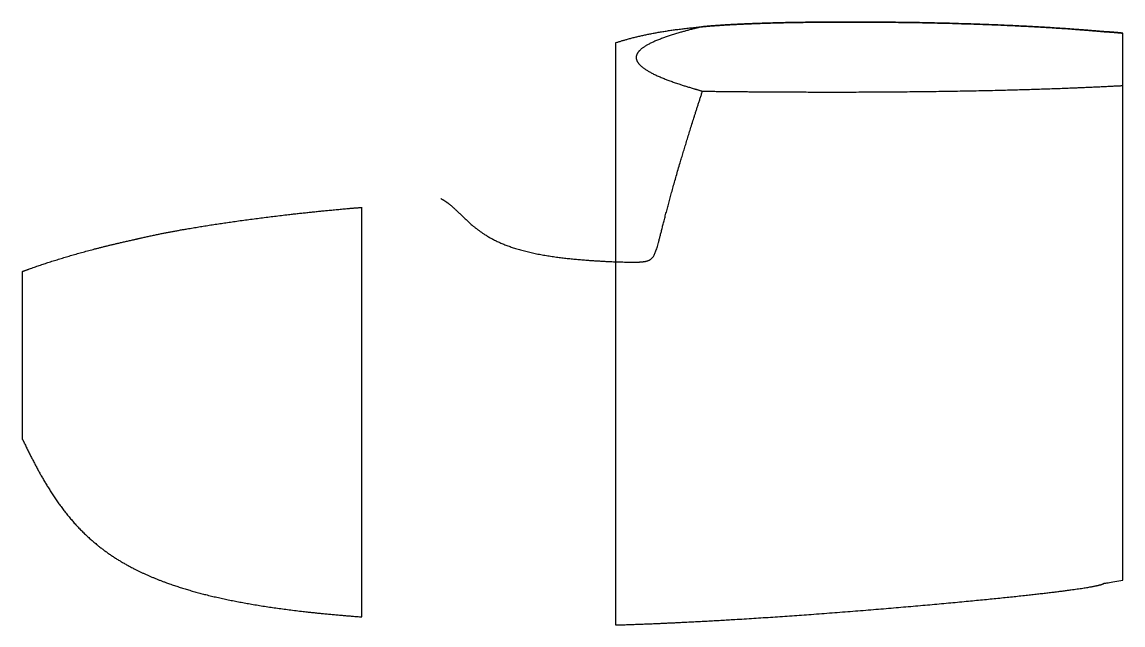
# Model space of a CAD drawing. Header units: inches. Extents: x -32 to 72, y -25 to 32.
import ezdxf

# ---------------------------------------------------------------- set-up
doc = ezdxf.new("R2010")
doc.units = ezdxf.units.IN
doc.layers.get('0').update_dxf_attribs({"linetype": 'CONTINUOUS'})

msp = doc.modelspace()

# ---------------------------------------------------------------- linework, layer by layer
for p, q in [((72, -20.65), (72, 31.08)), ((72, 26.12), (72, 31.08)), ((24, 30.17), (24, -24.91)), ((0, -24.15), (0, 14.6)), ((-32.15, 8.52), (-32.15, -7.26)), ((72, -20.67), (72, -20.65)), ((70.2, -20.97), (70.2, -20.97))]:
    msp.add_line(p, q)
for points, degree, knots in [([(24, 30.17), (25.22, 30.57), (26.74, 30.96), (28.35, 31.26), (30.07, 31.49), (31.92, 31.66), (32.22, 31.69)], 5, [-0.77469264, -0.77469264, -0.77469264, -0.77469264, -0.77469264, -0.77469264, -0.7, -0.68576845, -0.68576845, -0.68576845, -0.68576845, -0.68576845, -0.68576845]), ([(32.22, 31.69), (34.02, 31.85), (38.16, 32.09), (45.24, 32.19), (53.67, 32.16), (62.06, 31.83), (67.6, 31.45), (70.2, 31.22)], 5, [-0.6857684, -0.6857684, -0.6857684, -0.6857684, -0.6857684, -0.6857684, -0.6, -0.5, -0.4070441, -0.4070441, -0.4070441, -0.4070441, -0.4070441, -0.4070441]), ([(70.2, 31.22), (67.6, 31.45), (62.06, 31.83), (53.67, 32.16), (45.24, 32.19), (38.16, 32.09), (34.02, 31.85), (32.22, 31.69)], 5, [0.4070441, 0.4070441, 0.4070441, 0.4070441, 0.4070441, 0.4070441, 0.5, 0.6, 0.6857684, 0.6857684, 0.6857684, 0.6857684, 0.6857684, 0.6857684]), ([(32.22, 25.59), (34.38, 25.56), (38.72, 25.52), (45.31, 25.48), (53.14, 25.52), (61.19, 25.67), (67.12, 25.88), (70.76, 26.06), (72, 26.12)], 5, [0, 0, 0, 0, 0, 0, 0.2, 0.4, 0.6, 0.7015477, 0.7015477, 0.7015477, 0.7015477, 0.7015477, 0.7015477]), ([(32.22, 25.59), (34.38, 25.56), (38.72, 25.52), (45.31, 25.48), (53.14, 25.52), (61.19, 25.67), (67.12, 25.88), (70.76, 26.06), (72, 26.12)], 5, [0, 0, 0, 0, 0, 0, 0.2, 0.4, 0.6, 0.7015477, 0.7015477, 0.7015477, 0.7015477, 0.7015477, 0.7015477]), ([(-21.6, 11.54), (-20.76, 11.74), (-19, 12.13), (-16.08, 12.68), (-11.73, 13.35), (-6.93, 13.94), (-3.48, 14.3), (-1.31, 14.49), (-0.2, 14.58), (0, 14.6)], 5, [0, 0, 0, 0, 0, 0, 0.1, 0.2, 0.3, 0.4, 0.4228119, 0.4228119, 0.4228119, 0.4228119, 0.4228119, 0.4228119]), ([(-32.15, 8.52), (-31.39, 8.8), (-29.44, 9.49), (-27.39, 10.12), (-25.25, 10.7), (-23, 11.23), (-21.6, 11.54)], 5, [0.0776492, 0.0776492, 0.0776492, 0.0776492, 0.0776492, 0.0776492, 0.2, 0.3867712, 0.3867712, 0.3867712, 0.3867712, 0.3867712, 0.3867712]), ([(-32.15, -7.26), (-31.88, -7.83), (-31.1, -9.42), (-29.6, -12.32), (-27.64, -15.26), (-25.11, -17.52), (-22.85, -18.92), (-21.63, -19.55), (-21.6, -19.57)], 5, [0.1406683, 0.1406683, 0.1406683, 0.1406683, 0.1406683, 0.1406683, 0.2, 0.3, 0.4, 0.4027624, 0.4027624, 0.4027624, 0.4027624, 0.4027624, 0.4027624]), ([(-21.6, -19.57), (-20.44, -20.16), (-17.97, -21.23), (-14.03, -22.4), (-9.63, -23.2), (-4.85, -23.75), (-1.56, -24.03), (0, -24.15)], 5, [0.4027624, 0.4027624, 0.4027624, 0.4027624, 0.4027624, 0.4027624, 0.5, 0.6, 0.6868789, 0.6868789, 0.6868789, 0.6868789, 0.6868789, 0.6868789]), ([(70.2, -20.97), (70.29, -20.96), (70.43, -20.94), (70.77, -20.88), (70.99, -20.84), (71.47, -20.76), (71.73, -20.71), (72, -20.67)], 3, [0, 0, 0, 0, 2.111355, 2.111355, 4.523801, 4.523801, 6.99888, 6.99888, 6.99888, 6.99888]), ([(24, -24.91), (24.71, -24.89), (26.41, -24.84), (29.21, -24.72), (33.25, -24.52), (38.67, -24.19), (44.52, -23.77), (50.3, -23.3), (55.74, -22.82), (60.59, -22.35), (64.64, -21.91), (67.69, -21.53), (69.25, -21.27), (69.92, -21.11), (70.14, -21.02), (70.2, -20.97)], 5, [0.2839246, 0.2839246, 0.2839246, 0.2839246, 0.2839246, 0.2839246, 0.3333333, 0.4, 0.4666667, 0.5333333, 0.6, 0.6666667, 0.7333333, 0.8, 0.8666667, 0.9333333, 1, 1, 1, 1, 1, 1])]:
    msp.add_open_spline(points, degree=degree, knots=knots)
for points in [[(32.22, 31.69), (31.74, 31.58), (30.83, 31.35), (29.59, 31.01), (28.19, 30.55), (26.89, 29.97), (26.08, 29.37), (25.81, 28.77), (26.09, 28.16), (26.9, 27.53), (28.2, 26.89), (29.59, 26.38), (30.83, 25.99), (31.74, 25.73), (32.22, 25.59)], [(32.22, 31.69), (31.74, 31.58), (30.83, 31.35), (29.59, 31.01), (28.19, 30.55), (26.89, 29.97), (26.08, 29.37), (25.81, 28.77), (26.09, 28.16), (26.9, 27.53), (28.2, 26.89), (29.59, 26.38), (30.83, 25.99), (31.74, 25.73), (32.22, 25.59)], [(70.2, 31.22), (70.55, 31.2), (70.9, 31.18), (71.26, 31.15), (71.63, 31.11), (72, 31.08)], [(72, 31.08), (71.63, 31.11), (71.26, 31.15), (70.9, 31.18), (70.55, 31.2), (70.2, 31.22)], [(7.47, 15.43), (7.72, 15.3), (8.21, 14.99), (8.91, 14.39), (9.85, 13.38), (11.39, 12.02), (13.63, 10.86), (16.63, 10.08), (20.02, 9.66), (23.21, 9.46), (25.68, 9.39), (27.07, 9.41), (27.62, 9.77), (27.99, 10.89), (28.47, 12.93), (29.28, 16.01), (30.24, 19.32), (31.16, 22.27), (31.85, 24.45), (32.22, 25.59)]]:
    msp.add_open_spline(points, degree=5)

doc.saveas('drawing.dxf')
